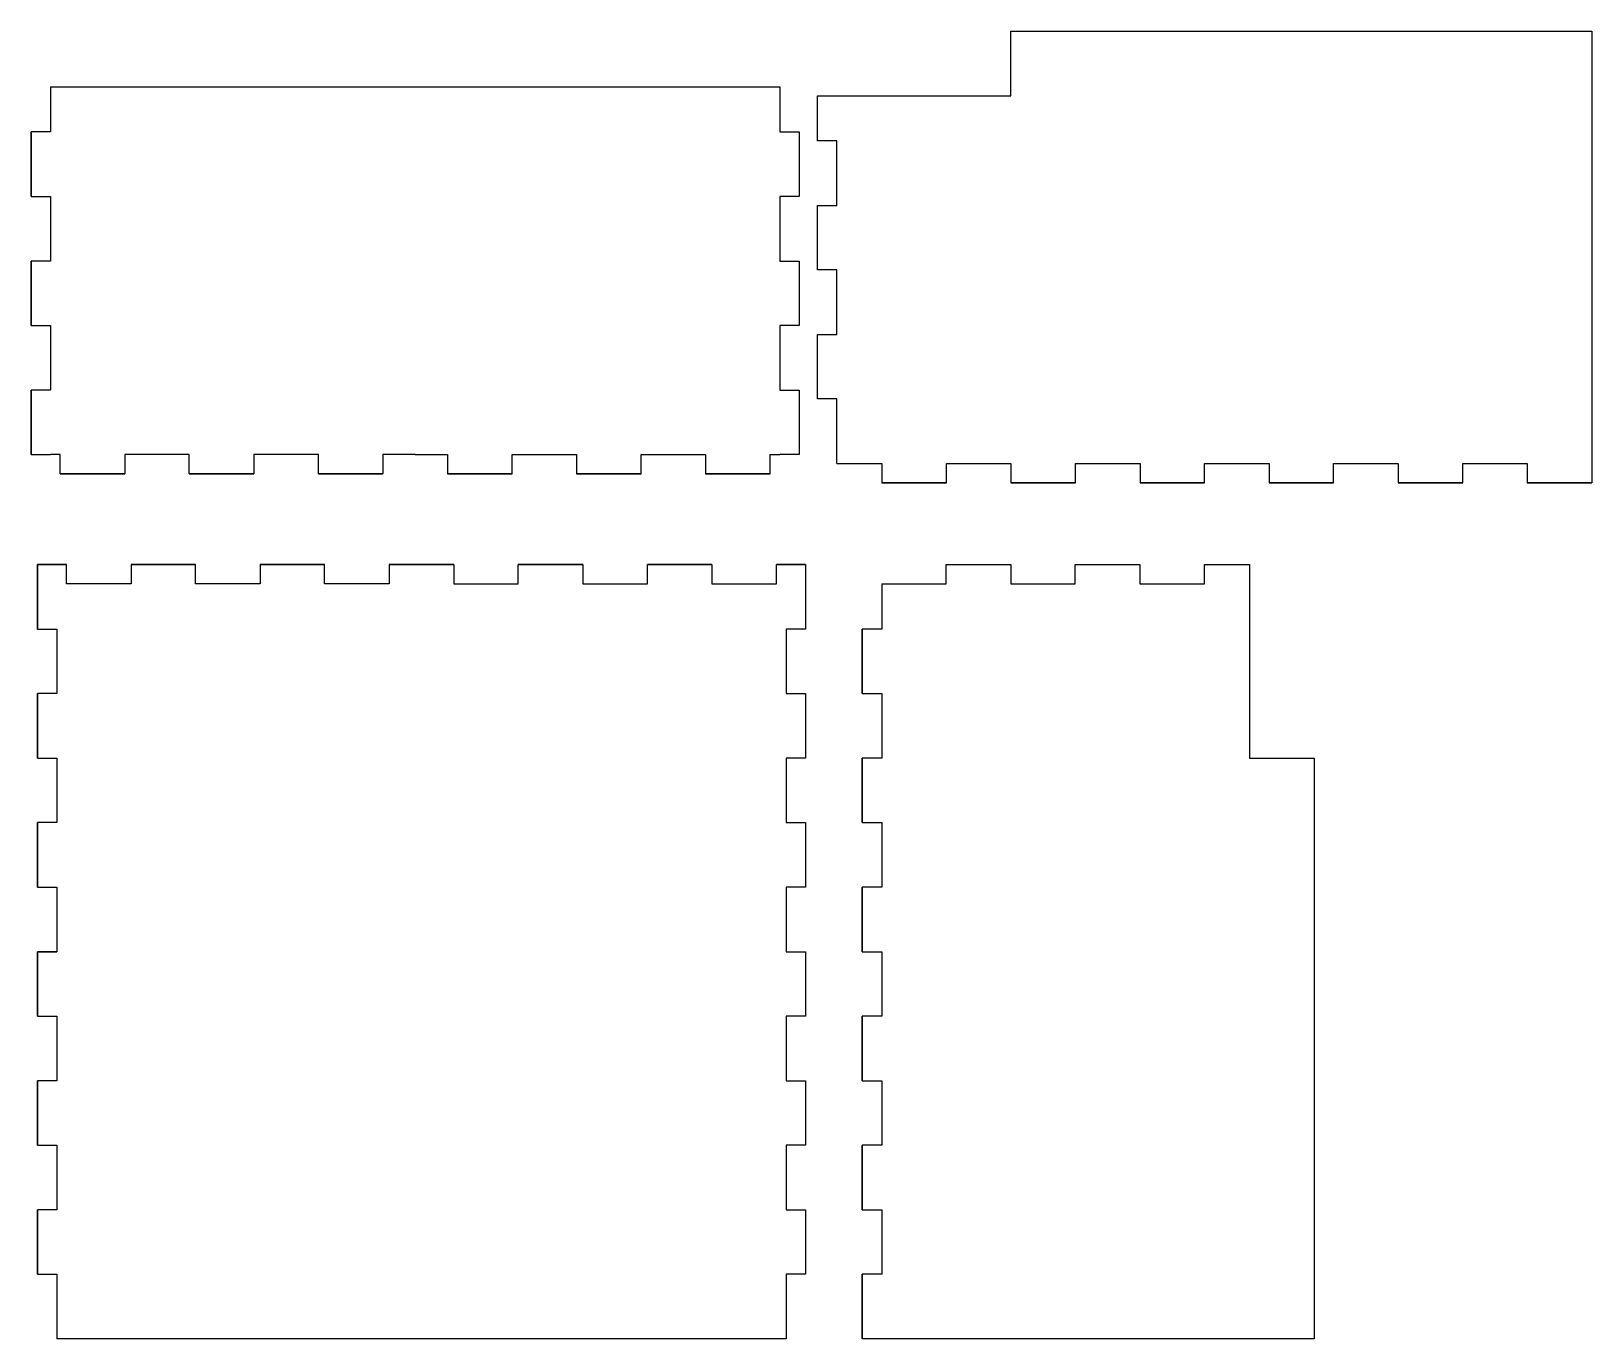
# Model space of a CAD drawing. Header units: millimetres. Extents: x 1803 to 2045, y 2505 to 2708.
import ezdxf

# ---------------------------------------------------------------- set-up
doc = ezdxf.new("R2010")
doc.units = ezdxf.units.MM

msp = doc.modelspace()

# ---------------------------------------------------------------- linework, layer by layer
for p, q in [((1955.14, 2698.11), (1955.14, 2708.11)), ((1806.33, 2699.49), (1806.33, 2692.49)), ((1919.33, 2699.49), (1919.33, 2692.49)), ((1925.14, 2691.11), (1925.14, 2698.11)), ((1925.14, 2698.11), (1955.14, 2698.11)), ((1803.33, 2692.49), (1803.33, 2682.49)), ((1806.33, 2692.49), (1803.33, 2692.49)), ((1803.33, 2692.49), (1803.33, 2682.49)), ((1803.33, 2682.49), (1803.33, 2692.49)), ((1919.33, 2692.49), (1922.33, 2692.49)), ((1922.33, 2692.49), (1922.33, 2682.49)), ((1928.14, 2691.11), (1925.14, 2691.11)), ((1928.14, 2681.11), (1928.14, 2691.11)), ((1803.33, 2682.49), (1806.33, 2682.49)), ((1806.33, 2682.49), (1806.33, 2672.49)), ((1922.33, 2682.49), (1919.33, 2682.49)), ((1919.33, 2682.49), (1919.33, 2672.49)), ((1925.14, 2671.11), (1925.14, 2681.11)), ((1925.14, 2681.11), (1928.14, 2681.11)), ((1806.33, 2672.49), (1803.33, 2672.49)), ((1803.33, 2672.49), (1803.33, 2662.49)), ((1803.33, 2672.49), (1803.33, 2669.49)), ((1803.33, 2662.49), (1803.33, 2672.49)), ((1919.33, 2672.49), (1922.33, 2672.49)), ((1922.33, 2672.49), (1922.33, 2662.49)), ((1928.14, 2671.11), (1925.14, 2671.11)), ((1928.14, 2661.11), (1928.14, 2671.11)), ((1803.33, 2662.49), (1806.33, 2662.49)), ((1806.33, 2662.49), (1806.33, 2652.49)), ((1922.33, 2662.49), (1919.33, 2662.49)), ((1919.33, 2662.49), (1919.33, 2652.49)), ((1925.14, 2651.11), (1925.14, 2661.11)), ((1925.14, 2661.11), (1928.14, 2661.11)), ((1803.33, 2642.49), (1803.33, 2652.49)), ((1806.33, 2652.49), (1803.33, 2652.49)), ((1803.33, 2652.49), (1803.33, 2642.49)), ((1919.33, 2652.49), (1922.33, 2652.49)), ((1922.33, 2652.49), (1922.33, 2642.49)), ((1928.14, 2651.11), (1925.14, 2651.11)), ((1928.14, 2641.11), (1928.14, 2651.11)), ((1803.33, 2642.49), (1806.33, 2642.49)), ((1803.33, 2642.49), (1806.33, 2642.49)), ((1807.83, 2642.49), (1806.33, 2642.49)), ((1807.83, 2639.49), (1807.83, 2642.49)), ((1827.83, 2642.49), (1817.83, 2642.49)), ((1817.83, 2642.49), (1817.83, 2639.49)), ((1827.83, 2639.49), (1827.83, 2642.49)), ((1847.83, 2642.49), (1837.83, 2642.49)), ((1837.83, 2642.49), (1837.83, 2639.49)), ((1847.83, 2639.49), (1847.83, 2642.49)), ((1862.83, 2642.49), (1857.83, 2642.49)), ((1857.83, 2642.49), (1857.83, 2639.49)), ((1862.83, 2642.49), (1867.83, 2642.49)), ((1867.83, 2642.49), (1867.83, 2639.49)), ((1877.83, 2639.49), (1877.83, 2642.49)), ((1877.83, 2642.49), (1887.83, 2642.49)), ((1887.83, 2642.49), (1887.83, 2639.49)), ((1897.83, 2639.49), (1897.83, 2642.49)), ((1897.83, 2642.49), (1907.83, 2642.49)), ((1907.83, 2642.49), (1907.83, 2639.49)), ((1917.83, 2639.49), (1917.83, 2642.49)), ((1917.83, 2642.49), (1919.33, 2642.49)), ((1922.33, 2642.49), (1919.33, 2642.49)), ((1928.14, 2641.11), (1935.14, 2641.11)), ((1935.14, 2641.11), (1935.14, 2638.11)), ((1945.14, 2638.11), (1945.14, 2641.11)), ((1945.14, 2641.11), (1955.14, 2641.11)), ((1955.14, 2641.11), (1955.14, 2638.11)), ((1965.14, 2638.11), (1965.14, 2641.11)), ((1965.14, 2641.11), (1975.14, 2641.11)), ((1975.14, 2641.11), (1975.14, 2638.11)), ((1985.14, 2638.11), (1985.14, 2641.11)), ((1985.14, 2641.11), (1995.14, 2641.11)), ((1995.14, 2641.11), (1995.14, 2638.11)), ((2005.14, 2638.11), (2005.14, 2641.11)), ((2005.14, 2641.11), (2015.14, 2641.11)), ((2015.14, 2641.11), (2015.14, 2638.11)), ((2025.14, 2638.11), (2025.14, 2641.11)), ((2025.14, 2641.11), (2035.14, 2641.11)), ((2035.14, 2641.11), (2035.14, 2638.11)), ((1807.83, 2639.49), (1817.83, 2639.49)), ((1817.83, 2639.49), (1807.83, 2639.49)), ((1837.83, 2639.49), (1827.83, 2639.49)), ((1827.83, 2639.49), (1837.83, 2639.49)), ((1857.83, 2639.49), (1847.83, 2639.49)), ((1847.83, 2639.49), (1857.83, 2639.49)), ((1867.83, 2639.49), (1877.83, 2639.49)), ((1887.83, 2639.49), (1897.83, 2639.49)), ((1907.83, 2639.49), (1917.83, 2639.49)), ((1935.14, 2638.11), (1945.14, 2638.11)), ((1955.14, 2638.11), (1965.14, 2638.11)), ((1975.14, 2638.11), (1985.14, 2638.11)), ((1995.14, 2638.11), (2005.14, 2638.11)), ((2015.14, 2638.11), (2025.14, 2638.11)), ((2035.14, 2638.11), (2045.14, 2638.11)), ((1804.3, 2625.44), (1808.8, 2625.44)), ((1808.8, 2625.44), (1804.3, 2625.44)), ((1804.3, 2625.44), (1808.8, 2625.44)), ((1808.8, 2625.44), (1804.3, 2625.44)), ((1808.8, 2622.44), (1808.8, 2625.44)), ((1808.8, 2622.44), (1808.8, 2625.44)), ((1828.8, 2625.44), (1818.8, 2625.44)), ((1818.8, 2625.44), (1818.8, 2622.44)), ((1818.8, 2625.44), (1828.8, 2625.44)), ((1828.8, 2622.44), (1828.8, 2625.44)), ((1848.8, 2625.44), (1838.8, 2625.44)), ((1838.8, 2625.44), (1838.8, 2622.44)), ((1838.8, 2625.44), (1848.8, 2625.44)), ((1848.8, 2622.44), (1848.8, 2625.44)), ((1863.8, 2625.44), (1858.8, 2625.44)), ((1858.8, 2625.44), (1858.8, 2622.44)), ((1858.8, 2625.44), (1863.8, 2625.44)), ((1863.8, 2625.44), (1868.8, 2625.44)), ((1868.8, 2625.44), (1863.8, 2625.44)), ((1868.8, 2625.44), (1868.8, 2622.44)), ((1878.8, 2622.44), (1878.8, 2625.44)), ((1878.8, 2625.44), (1888.8, 2625.44)), ((1888.8, 2625.44), (1878.8, 2625.44)), ((1888.8, 2625.44), (1888.8, 2622.44)), ((1898.8, 2622.44), (1898.8, 2625.44)), ((1898.8, 2625.44), (1908.8, 2625.44)), ((1908.8, 2625.44), (1898.8, 2625.44)), ((1908.8, 2625.44), (1908.8, 2622.44)), ((1923.3, 2625.44), (1918.8, 2625.44)), ((1918.8, 2622.44), (1918.8, 2625.44)), ((1918.8, 2625.44), (1923.3, 2625.44)), ((1945.11, 2622.44), (1945.11, 2625.44)), ((1945.11, 2625.44), (1955.11, 2625.44)), ((1955.11, 2625.44), (1955.11, 2622.44)), ((1965.11, 2622.44), (1965.11, 2625.44)), ((1965.11, 2625.44), (1975.11, 2625.44)), ((1975.11, 2625.44), (1975.11, 2622.44)), ((1985.11, 2622.44), (1985.11, 2625.44)), ((1985.11, 2625.44), (1992.11, 2625.44)), ((1992.11, 2625.44), (1992.11, 2595.44)), ((1818.8, 2622.44), (1808.8, 2622.44)), ((1838.8, 2622.44), (1828.8, 2622.44)), ((1858.8, 2622.44), (1848.8, 2622.44)), ((1868.8, 2622.44), (1878.8, 2622.44)), ((1888.8, 2622.44), (1898.8, 2622.44)), ((1908.8, 2622.44), (1918.8, 2622.44)), ((1935.11, 2622.44), (1935.11, 2615.44)), ((1935.11, 2622.44), (1945.11, 2622.44)), ((1955.11, 2622.44), (1965.11, 2622.44)), ((1975.11, 2622.44), (1985.11, 2622.44)), ((1804.3, 2615.44), (1807.3, 2615.44)), ((1807.3, 2615.44), (1807.3, 2605.44)), ((1923.3, 2615.44), (1920.3, 2615.44)), ((1920.3, 2615.44), (1920.3, 2605.44)), ((1935.11, 2615.44), (1932.11, 2615.44)), ((1932.11, 2615.44), (1932.11, 2605.44)), ((1807.3, 2605.44), (1804.3, 2605.44)), ((1920.3, 2605.44), (1923.3, 2605.44)), ((1932.11, 2605.44), (1935.11, 2605.44)), ((1935.11, 2605.44), (1935.11, 2595.44)), ((1804.3, 2595.44), (1807.3, 2595.44)), ((1807.3, 2595.44), (1807.3, 2585.44)), ((1923.3, 2595.44), (1920.3, 2595.44)), ((1920.3, 2595.44), (1920.3, 2585.44)), ((1935.11, 2595.44), (1932.11, 2595.44)), ((1932.11, 2595.44), (1932.11, 2585.44)), ((1992.11, 2595.44), (2002.11, 2595.44)), ((1807.3, 2585.44), (1804.3, 2585.44)), ((1920.3, 2585.44), (1923.3, 2585.44)), ((1932.11, 2585.44), (1935.11, 2585.44)), ((1935.11, 2585.44), (1935.11, 2575.44)), ((1804.3, 2575.44), (1807.3, 2575.44)), ((1807.3, 2575.44), (1807.3, 2565.44)), ((1923.3, 2575.44), (1920.3, 2575.44)), ((1920.3, 2575.44), (1920.3, 2565.44)), ((1935.11, 2575.44), (1932.11, 2575.44)), ((1932.11, 2575.44), (1932.11, 2565.44)), ((1804.3, 2565.44), (1807.3, 2565.44)), ((1807.3, 2565.44), (1804.3, 2565.44)), ((1804.3, 2555.44), (1804.3, 2565.44)), ((1920.3, 2565.44), (1923.3, 2565.44)), ((1920.3, 2565.44), (1923.3, 2565.44)), ((1932.11, 2565.44), (1935.11, 2565.44)), ((1935.11, 2565.44), (1935.11, 2555.44)), ((1804.3, 2555.44), (1807.3, 2555.44)), ((1807.3, 2555.44), (1807.3, 2545.44)), ((1923.3, 2555.44), (1920.3, 2555.44)), ((1920.3, 2555.44), (1920.3, 2545.44)), ((1935.11, 2555.44), (1932.11, 2555.44)), ((1932.11, 2555.44), (1932.11, 2545.44)), ((1807.3, 2545.44), (1804.3, 2545.44)), ((1804.3, 2535.44), (1804.3, 2545.44)), ((1920.3, 2545.44), (1923.3, 2545.44)), ((1932.11, 2545.44), (1935.11, 2545.44)), ((1935.11, 2545.44), (1935.11, 2535.44)), ((1804.3, 2535.44), (1807.3, 2535.44)), ((1807.3, 2535.44), (1807.3, 2525.44)), ((1923.3, 2535.44), (1920.3, 2535.44)), ((1920.3, 2535.44), (1920.3, 2525.44)), ((1935.11, 2535.44), (1932.11, 2535.44)), ((1932.11, 2535.44), (1932.11, 2525.44)), ((1804.3, 2515.44), (1804.3, 2525.44)), ((1807.3, 2525.44), (1804.3, 2525.44)), ((1920.3, 2525.44), (1923.3, 2525.44)), ((1932.11, 2525.44), (1935.11, 2525.44)), ((1935.11, 2525.44), (1935.11, 2515.44)), ((1804.3, 2515.44), (1807.3, 2515.44)), ((1807.3, 2515.44), (1807.3, 2505.44)), ((1923.3, 2515.44), (1920.3, 2515.44)), ((1920.3, 2515.44), (1920.3, 2505.44)), ((1935.11, 2515.44), (1932.11, 2515.44)), ((1932.11, 2515.44), (1932.11, 2505.44)), ((1863.8, 2505.44), (1807.3, 2505.44))]:
    msp.add_line(p, q)
for points in [[(1955.14, 2708.11), (2045.14, 2708.11), (2045.14, 2638.11), (2035.14, 2638.11)], [(1806.33, 2699.49), (1919.33, 2699.49)], [(1925.14, 2691.11), (1925.14, 2698.11)], [(1803.33, 2692.49), (1803.33, 2682.49)], [(1803.33, 2682.49), (1803.33, 2692.49)], [(1925.14, 2671.11), (1925.14, 2681.11)], [(1803.33, 2672.49), (1803.33, 2662.49)], [(1803.33, 2662.49), (1803.33, 2672.49)], [(1925.14, 2651.11), (1925.14, 2661.11)], [(1803.33, 2652.49), (1803.33, 2642.49)], [(1803.33, 2642.49), (1803.33, 2652.49)], [(1807.83, 2639.49), (1817.83, 2639.49)], [(1817.83, 2639.49), (1807.83, 2639.49)], [(1827.83, 2639.49), (1837.83, 2639.49)], [(1837.83, 2639.49), (1827.83, 2639.49)], [(1857.83, 2639.49), (1847.83, 2639.49)], [(1847.83, 2639.49), (1857.83, 2639.49)], [(1877.83, 2639.49), (1867.83, 2639.49)], [(1897.83, 2639.49), (1887.83, 2639.49)], [(1917.83, 2639.49), (1907.83, 2639.49)], [(1945.14, 2638.11), (1935.14, 2638.11)], [(1965.14, 2638.11), (1955.14, 2638.11)], [(1985.14, 2638.11), (1975.14, 2638.11)], [(2005.14, 2638.11), (1995.14, 2638.11)], [(2025.14, 2638.11), (2015.14, 2638.11)], [(1808.8, 2625.44), (1804.3, 2625.44), (1804.3, 2615.44)], [(1804.3, 2615.44), (1804.3, 2625.44), (1808.8, 2625.44)], [(1818.8, 2625.44), (1828.8, 2625.44)], [(1838.8, 2625.44), (1848.8, 2625.44)], [(1858.8, 2625.44), (1868.8, 2625.44)], [(1878.8, 2625.44), (1888.8, 2625.44)], [(1898.8, 2625.44), (1908.8, 2625.44)], [(1918.8, 2625.44), (1923.3, 2625.44), (1923.3, 2615.44)], [(1945.11, 2625.44), (1955.11, 2625.44)], [(1965.11, 2625.44), (1975.11, 2625.44)], [(1985.11, 2625.44), (1992.11, 2625.44)], [(1932.11, 2605.44), (1932.11, 2615.44)], [(1804.3, 2605.44), (1804.3, 2595.44)], [(1804.3, 2595.44), (1804.3, 2605.44)], [(1923.3, 2605.44), (1923.3, 2595.44)], [(2002.11, 2595.44), (2002.11, 2505.44), (1932.11, 2505.44), (1932.11, 2515.44)], [(1932.11, 2585.44), (1932.11, 2595.44)], [(1804.3, 2585.44), (1804.3, 2575.44)], [(1804.3, 2575.44), (1804.3, 2585.44)], [(1923.3, 2585.44), (1923.3, 2575.44)], [(1932.11, 2565.44), (1932.11, 2575.44)], [(1804.3, 2565.44), (1804.3, 2555.44)], [(1804.3, 2555.44), (1804.3, 2565.44)], [(1923.3, 2565.44), (1923.3, 2555.44)], [(1932.11, 2545.44), (1932.11, 2555.44)], [(1804.3, 2545.44), (1804.3, 2535.44)], [(1804.3, 2535.44), (1804.3, 2545.44)], [(1923.3, 2545.44), (1923.3, 2535.44)], [(1932.11, 2525.44), (1932.11, 2535.44)], [(1804.3, 2525.44), (1804.3, 2515.44)], [(1804.3, 2515.44), (1804.3, 2525.44)], [(1923.3, 2525.44), (1923.3, 2515.44)], [(1920.3, 2505.44), (1807.3, 2505.44)]]:
    msp.add_lwpolyline(points)

doc.saveas('drawing.dxf')
